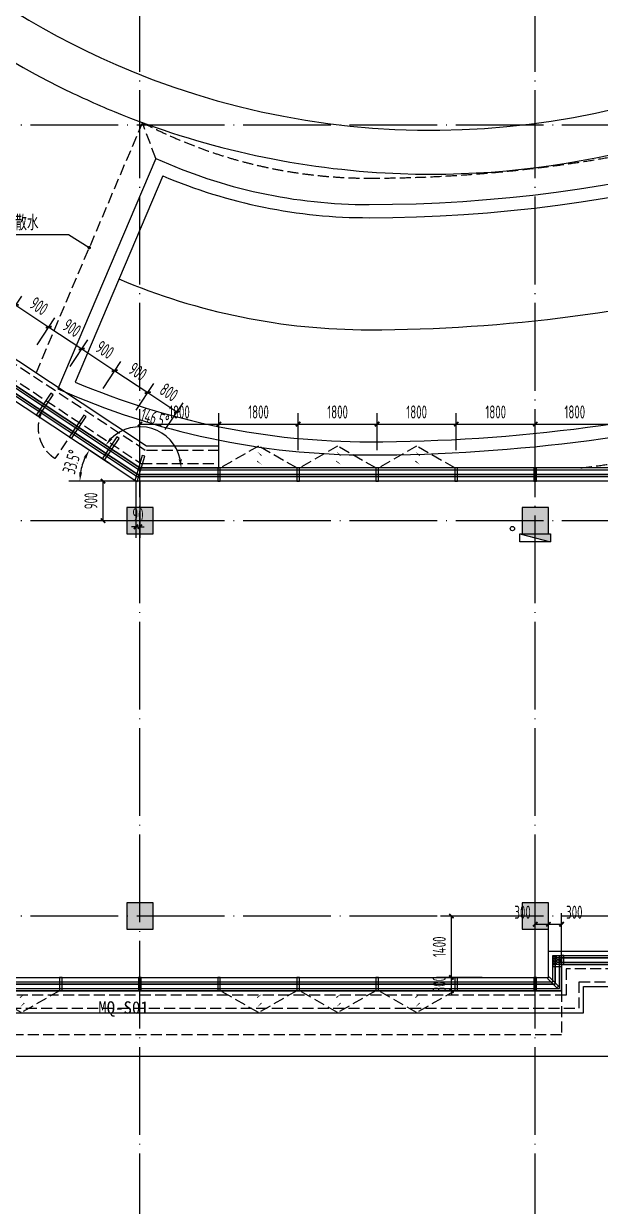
# Model space of a CAD drawing. Extents: x -228436 to 200315, y -41539 to 163917.
# Drawn here: x 9853 to 22981, y -6608 to 20314 of the extents above; entities that cross this region are included whole.
import ezdxf

# ---------------------------------------------------------------- set-up
doc = ezdxf.new("R2010")
doc.units = 0
doc.header["$LTSCALE"] = 1000
doc.header["$MEASUREMENT"] = 0
for name, pattern in [('13#楼幕墙$0$DASH', [0.35, 0.25, -0.1]), ('X-104 13#平面$0$109 3#平面$0$DASH', [0.35, 0.25, -0.1]), ('X-104 13#平面$0$ACAD_ISO05W100', [34, 24, -3, 0.5, -3, 0.5, -3]), ('X-104 13#平面$0$DASH', [0.35, 0.25, -0.1]), ('X-104 13#平面$0$DOTE', [2.42, 2, -0.2, 0.02, -0.2])]:
    doc.linetypes.add(name, pattern=pattern)
for name, color, linetype in [('01-标注_尺寸', 124, 'Continuous'), ('13#楼幕墙$0$A-C_幕墙龙骨', 133, 'Continuous'), ('13#楼幕墙$0$A-C_玻璃幕墙', 140, 'Continuous'), ('13#楼幕墙$0$A-C_窗', 140, 'Continuous'), ('PUB_HATCH', 8, 'Continuous'), ('PUB_WALL', 9, 'Continuous'), ('X-104 13#平面$0$01-标注_符号', 200, 'Continuous'), ('X-104 13#平面$0$02-TEXT_标注', 130, 'Continuous'), ('X-104 13#平面$0$A-C_玻璃幕墙', 140, 'Continuous'), ('X-104 13#平面$0$A-O_散水', 134, 'Continuous'), ('X-104 13#平面$0$A-TECH_水', 3, 'Continuous'), ('X-104 13#平面$0$A-TECH_结构', 21, 'Continuous'), ('X-104 13#平面$0$A_AXIS-轴线', 36, 'X-104 13#平面$0$DOTE'), ('X-104 13#平面$0$A_STR-砼柱', 51, 'Continuous'), ('X-104 13#平面$0$M-场地 车库入口', 41, 'Continuous'), ('X-104 13#平面$0$M-绿化 首层轮廓', 197, 'Continuous'), ('X-104 13#平面$0$M-道路 边线', 151, 'Continuous')]:
    doc.layers.add(name, color=color, linetype=linetype)
doc.layers.add('X-104 13#平面$0$000套内', color=226, linetype='Continuous', lineweight=30, plot=False)
doc.styles.add('_TCH_DIM_T3', font='ros1.shx', dxfattribs={"width": 0.705882, "bigfont": 'jd.shx'})
doc.styles.add('X-104 13#平面$0$_TCH_AXIS', font='STXIHEI_0.TTF', dxfattribs={"width": 0.75})
doc.styles.add('X-104 13#平面$0$_TCH_DIM', font='ros1.shx', dxfattribs={"width": 0.8, "bigfont": 'jd.shx'})
doc.dimstyles.new('_TCH_ARCH&&100', dxfattribs={"dimtxt": 297.5, "dimasz": 100, "dimexe": 250, "dimexo": 300, "dimgap": 126.25, "dimtad": 1, "dimdec": 0, "dimzin": 0, "dimdsep": 46, "dimtxsty": '_TCH_DIM_T3', "dimblk": 'ARCHTICK', "dimcen": 0.09, "dimclrt": 7, "dimazin": 2, "dimtfac": 1, "dimtdec": 0, "dimtix": 1, "dimtmove": 2, "dimatfit": 3, "dimfxl": 0, "dimtolj": 1, "dimtzin": 0, "dimarcsym": 0})
doc.dimstyles.new('_TCH_ARROW&&100', dxfattribs={"dimtxt": 297.5, "dimasz": 200, "dimexe": 250, "dimexo": 300, "dimgap": 100, "dimtad": 1, "dimdec": 0, "dimzin": 0, "dimdsep": 46, "dimtxsty": '_TCH_DIM_T3', "dimcen": 0.09, "dimclrt": 7, "dimazin": 2, "dimtfac": 1, "dimtdec": 0, "dimtix": 1, "dimtmove": 2, "dimatfit": 3, "dimfxl": 0, "dimtolj": 1, "dimtzin": 0, "dimarcsym": 0})

# ---------------------------------------------------------------- blocks, each defined once
blk = doc.blocks.new('X-104 13#平面$0$轴网')
at = {"layer": 'X-104 13#平面$0$A_AXIS-轴线', "linetype": 'X-104 13#平面$0$DOTE'}
for p, q in [((12500, -7401), (12500, 24620.3)), ((21500, -7401), (21500, 24620.3)), ((60408.4, 18000), (-2925, 18000)), ((60408.4, 9000), (-2925, 9000)), ((60408.4, 0), (-2925, 0))]:
    blk.add_line(p, q, dxfattribs=at)
blk = doc.blocks.new('13#楼幕墙$0$A$C62EA228A')
at = {"linetype": '13#楼幕墙$0$DASH'}
blk.add_lwpolyline([(10, -300), (-860, -797), (-1730, -300)], dxfattribs=at)
at = {"layer": '13#楼幕墙$0$A-C_玻璃幕墙', "color": 1}
blk.add_lwpolyline([(-889, -674, 0, 25, 0), (-792, -580, 0, 0, 0), (-890, -456, 25, 0, 0), (-786, -374, 0, 0, 0)], format="xyseb", dxfattribs=at)
blk = doc.blocks.new('13#楼幕墙$0$$LinePat$岩棉板')
at = {"color": 0}
for p, q in [((0, -17), (12, -67)), ((12, -67), (24, -17))]:
    blk.add_line(p, q, dxfattribs=at)
for centre, start, end in [((12, -17), 0, 180), ((0, -67), 270, 0), ((24, -67), 180, 270)]:
    blk.add_arc(centre, 12, start, end, dxfattribs=at)
at = {"layer": 'Defpoints'}
blk.add_point((0, 0), dxfattribs=at)
at = {"layer": 'Defpoints', "color": 0}
blk.add_point((24, -84), dxfattribs=at)
blk = doc.blocks.new('*U122')
for points in [[(150, 150), (150, 200), (0, 200), (0, 0), (150, 0)], [(150, 0), (200, 0), (200, 150), (150, 150)]]:
    blk.add_lwpolyline(points)
at = {"color": 8, "yscale": 1.782568518697715, "zscale": 1.782568518697715}
for p, xscale, rotation in [((150, 200), 2.083333331596957, 270), ((150, 150), 2.083333331596957, 270), ((150, 100), 2.083333331596957, 270), ((150, 50), 2.083333331596957, 270), ((200, 0), 2.083333331595706, 180)]:
    blk.add_blockref('13#楼幕墙$0$$LinePat$岩棉板', p, dxfattribs=dict(at, xscale=xscale, rotation=rotation))
blk = doc.blocks.new('13#楼幕墙$0$A$C19832372')
blk.add_lwpolyline([(-384, -466), (-334, -498), (-8, 5), (-59, 38)], close=True)
blk = doc.blocks.new('13#楼幕墙$0$A$C7A413A1D')
blk.add_lwpolyline([(-70, -300), (-10, -300), (-10, 0), (-70, 0)], close=True)
blk = doc.blocks.new('13#楼幕墙$0$A$C2CD63A88')
at = {"linetype": '13#楼幕墙$0$DASH'}
blk.add_lwpolyline([(-10, 720), (-10, -120)], dxfattribs=at)
blk.add_arc((-10, 720), 840, 270, 360, dxfattribs=at)
blk = doc.blocks.new('13#楼幕墙')
at = {"layer": '13#楼幕墙$0$A-C_幕墙龙骨'}
for points in [[(12381, 9909), (12438, 9891), (12611, 10466), (12554, 10483)], [(22100, -1100), (22150, -1100), (22150, -900), (22100, -900)], [(22100, -1150), (22100, -1100), (21900, -1100), (21900, -1150)], [(21994, -1630), (22030, -1594), (21818, -1382), (21782, -1418)]]:
    blk.add_lwpolyline(points, close=True, dxfattribs=at)
at = {"layer": '13#楼幕墙$0$A-C_玻璃幕墙'}
for p, q in [((12485, 10150), (4478, 15450)), ((12410, 9900), (4402, 15200)), ((12440, 10000), (4432, 15300)), ((38000, 10000), (12440, 10000)), ((37850, 10150), (12485, 10150)), ((38100, 9900), (12410, 9900)), ((21800, -1400), (21800, -800)), ((21800, -800), (52070, -800)), ((21900, -1500), (21900, -900)), ((21900, -900), (52070, -900)), ((22050, -1650), (22050, -1050)), ((22050, -1050), (52070, -1050)), ((5330, -1400), (21800, -1400)), ((5330, -1500), (21900, -1500)), ((5330, -1650), (22050, -1650))]:
    blk.add_line(p, q, dxfattribs=at)
blk.add_lwpolyline([(4493, 15500), (-900, 15500), (-900, -1700), (22100, -1700), (22100, -1100), (58400, -1100), (58400, 18960), (53293, 23245), (37800, 14300), (37800, 10200), (12500, 10200), (4493, 15500)], dxfattribs=at)
at = {"layer": '13#楼幕墙$0$A-C_幕墙龙骨', "rotation": 359.3762617522031}
for p in [(10531, 11863), (11282, 11366), (12032, 10869)]:
    blk.add_blockref('13#楼幕墙$0$A$C19832372', p, dxfattribs=at)
at = {"layer": '13#楼幕墙$0$A-C_幕墙龙骨'}
for p in [(14340, 10200), (16140, 10200), (17940, 10200), (19740, 10200), (21540, 10200), (10740, -1400), (12540, -1400), (14340, -1400), (16140, -1400), (17940, -1400), (19740, -1400), (21540, -1400)]:
    blk.add_blockref('13#楼幕墙$0$A$C7A413A1D', p, dxfattribs=at)
at = {"layer": '13#楼幕墙$0$A-C_玻璃幕墙', "xscale": -1, "rotation": 180}
blk.add_blockref('*U122', (21900, -900), dxfattribs=at)
at = {"layer": '13#楼幕墙$0$A-C_窗', "xscale": -1}
for name, p, rotation in [('13#楼幕墙$0$A$C2CD63A88', (10624, 10518), 326.4999999998761), ('13#楼幕墙$0$A$C62EA228A', (16060, 9900), 180), ('13#楼幕墙$0$A$C62EA228A', (17860, 9900), 180), ('13#楼幕墙$0$A$C62EA228A', (19660, 9900), 180)]:
    blk.add_blockref(name, p, dxfattribs=dict(at, rotation=rotation))
at = {"layer": '13#楼幕墙$0$A-C_窗'}
for p in [(10660, -1400), (16060, -1400), (17860, -1400), (19660, -1400)]:
    blk.add_blockref('13#楼幕墙$0$A$C62EA228A', p, dxfattribs=at)
blk = doc.blocks.new('X-104 13#平面$0$jtrsyt')
at = {"ltscale": 0.02}
for p, q in [((62, 422), (-4493, -3005)), ((0, 0), (-4075, -3066))]:
    blk.add_line(p, q, dxfattribs=at)
for centre, radius, start, end in [((9589, 7215), 11700, 215.4896, 239.9998), ((9589, 7215), 12000, 216.9589, 239.9998), ((9589, 7215), 14550, 216.9589, 239.9998), ((20030, 25300), 32583, 239.9998, 270), ((9589, 7215), 17400, 215.971, 239.9998), ((9589, 7215), 17100, 216.9589, 239.9998), ((20030, 25300), 32883, 239.9998, 270), ((20030, 25300), 35433, 239.9998, 270), ((20030, 25300), 37983, 239.9998, 270), ((20030, 25300), 38283, 239.9998, 270)]:
    blk.add_arc(centre, radius, start, end, dxfattribs=at)
blk = doc.blocks.new('X-104 13#平面$0$$TwtSys$00000434')
for p, q in [((-0.5, 0.5), (-0.5, -0.5)), ((-0.5, -0.5), (0.5, 0.5)), ((0.5, 0.5), (-0.5, 0.5)), ((0.5, -0.5), (0.5, 0.5)), ((-0.5, -0.5), (0.5, -0.5))]:
    blk.add_line(p, q)
blk.add_solid([(0.5, -0.5), (0.5, 0.5), (-0.5, -0.5)])
blk = doc.blocks.new('X-104 13#平面$0$A$C55540B70')
at = {"layer": 'X-104 13#平面$0$A-TECH_水'}
blk.add_circle((-36520, 8820), 50, dxfattribs=at)
at = {"layer": 'X-104 13#平面$0$A-TECH_水', "xscale": -700, "yscale": 180, "zscale": 700, "rotation": 180}
blk.add_blockref('X-104 13#平面$0$$TwtSys$00000434', (-36000, 8610), dxfattribs=at)
blk = doc.blocks.new('X-104 13#平面$0$A$C0BB3323F')
at = {"layer": 'Defpoints'}
blk.add_lwpolyline([(59300, 600), (59300, 20660), (54205, 24935), (38700, 16000), (38700, 11900), (13400, 11900), (5393, 17200), (0, 17200), (0, 0), (23000, 0), (23000, 600)], close=True, dxfattribs=at)
at = {"layer": 'X-104 13#平面$0$M-绿化 首层轮廓'}
for p, q in [((12815, 20012), (12815, 20012)), ((24200, -1500), (-1500, -1500))]:
    blk.add_line(p, q, dxfattribs=at)
for centre, radius, start, end in [((20226, 37873), 19341, 213.8613, 243.4185), ((20034, 37588), 19000, 266.8331, 300.0409), ((20034, 37588), 19000, 243.5488, 247.6701), ((20034, 37588), 19000, 247.6701, 266.8331)]:
    blk.add_arc(centre, radius, start, end, dxfattribs=at)
at = {"layer": 'X-104 13#平面$0$M-道路 边线'}
for start, end in [(210.0409, 247.6701), (247.6701, 300.0409)]:
    blk.add_arc((20034, 37588), 18000, start, end, dxfattribs=at)
blk = doc.blocks.new('_FZH')
blk.add_lwpolyline([(-0.5, -0.5), (0.5, -0.5), (0.5, 0.5), (-0.5, 0.5)], close=True)
at = {"layer": 'PUB_HATCH'}
blk.add_solid([(-0.5, -0.5), (0.5, -0.5), (-0.5, 0.5), (0.5, 0.5)], dxfattribs=at)
blk = doc.blocks.new('X-104 13#平面')
at = {"layer": 'PUB_WALL'}
for points in [[(12800, 9300), (12200, 9300), (12240, 9260), (12760, 9260)], [(12200, 9300), (12200, 8700), (12240, 8740), (12240, 9260)], [(12800, 8700), (12800, 9300), (12760, 9260), (12760, 8740)], [(21800, 9300), (21200, 9300), (21240, 9260), (21760, 9260)], [(21200, 9300), (21200, 8700), (21240, 8740), (21240, 9260)], [(21800, 8700), (21800, 9300), (21760, 9260), (21760, 8740)], [(12200, 8700), (12800, 8700), (12760, 8740), (12240, 8740)], [(21200, 8700), (21800, 8700), (21760, 8740), (21240, 8740)], [(12800, 300), (12200, 300), (12240, 260), (12760, 260)], [(12200, 300), (12200, -300), (12240, -260), (12240, 260)], [(12800, -300), (12800, 300), (12760, 260), (12760, -260)], [(21800, 300), (21200, 300), (21240, 260), (21760, 260)], [(21200, 300), (21200, -300), (21240, -260), (21240, 260)], [(21800, -300), (21800, 300), (21760, 260), (21760, -260)], [(12200, -300), (12800, -300), (12760, -260), (12240, -260)], [(21200, -300), (21800, -300), (21760, -260), (21240, -260)]]:
    blk.add_hatch(color=256, dxfattribs=at).paths.add_polyline_path(points)
at = {"layer": 'X-104 13#平面$0$000套内'}
blk.add_lwpolyline([(7100, -1550), (21950, -1550), (21950, -950), (48400, -950), (48400, 11050), (53400, 11050), (53400, 18100), (58250, 18100), (58250, 18890), (53289.1, 23052.7), (37950, 14213.3), (37950, 10050), (12454.9, 10050), (4447.4, 15350), (4100, 15350), (4100, 6300), (7100, 6300), (7100, -1550)], dxfattribs=at)
at = {"layer": 'X-104 13#平面$0$01-标注_符号'}
for p, q in [((10870.5, 15503.9), (9558.6, 15503.9)), ((11345.8, 15214.3), (10870.5, 15503.9))]:
    blk.add_line(p, q, dxfattribs=at)
at = {"layer": 'X-104 13#平面$0$01-标注_符号', "const_width": 40}
blk.add_lwpolyline([(11362.8, 15203.9, 1), (11328.7, 15224.7, 1)], format="xyb", close=True, dxfattribs=at)
at = {"layer": 'X-104 13#平面$0$A-C_玻璃幕墙', "linetype": 'X-104 13#平面$0$DASH'}
blk.add_lwpolyline([(22100, -1700), (22100, -2700), (-900, -2700), (-900, -1700)], dxfattribs=at)
at = {"layer": 'X-104 13#平面$0$A-O_散水', "linetype": 'X-104 13#平面$0$109 3#平面$0$DASH'}
for points in [[(38135.7, 22616.7), (37685.2, 23395.8), (33703.1, 21092.9, -0.1316535), (17714.7, 16796.6, -0.1214187), (12555.5, 18064.3), (10136, 12364.3)], [(40688.9, 18201.8), (41139.5, 17422.7), (37157.4, 15119.8, -0.1001589), (22540.1, 10200, -0.1001589)]]:
    blk.add_lwpolyline(points, format="xyb", dxfattribs=at)
at = {"layer": 'X-104 13#平面$0$A-O_散水'}
for points in [[(1400, -2200), (1400, -1700), (-900, -1700), (-900, 7700), (-5400, 7700), (-5400, 17700), (-600, 17700), (-600, 15500), (4492.6, 15500), (12500, 10200), (14300, 10200), (14300, 10700), (12650.5, 10700), (4643.1, 16000), (-100, 16000), (-100, 18200), (-5900, 18200), (-5900, 7200), (-1400, 7200), (-1400, -2200)], [(51800, -1600), (51800, -1100), (22100, -1100), (22100, -1700), (5600, -1700), (5600, -2200), (22600, -2200), (22600, -1600)]]:
    blk.add_lwpolyline(points, close=True, dxfattribs=at)
at = {"layer": 'X-104 13#平面$0$A-O_散水', "linetype": 'X-104 13#平面$0$DASH'}
for points in [[(1300, -2100), (1300, -1800), (-1000, -1800), (-1000, 7600), (-5500, 7600), (-5500, 17800), (-500, 17800), (-500, 15600), (4522.7, 15600), (12530.1, 10300), (14300, 10300), (14300, 10600), (12620.4, 10600), (4613, 15900), (-200, 15900), (-200, 18100), (-5800, 18100), (-5800, 7300), (-1300, 7300), (-1300, -2100)], [(51700, -1500), (51700, -1200), (22200, -1200), (22200, -1800), (5700, -1800), (5700, -2100), (22500, -2100), (22500, -1500)]]:
    blk.add_lwpolyline(points, close=True, dxfattribs=at)
at = {"layer": 'X-104 13#平面$0$A-O_散水', "linetype": 'X-104 13#平面$0$109 3#平面$0$DASH'}
blk.add_lwpolyline([(12860.6, 17247.4), (12555.5, 18064.3)], dxfattribs=at)
at = {"layer": 'X-104 13#平面$0$A-TECH_结构'}
blk.add_lwpolyline([(58350, -1050), (58350, 18936.6), (53287.9, 23184.2), (37850, 14271.1), (37850, 10150), (12485, 10150), (4477.5, 15450), (-850, 15450), (-850, -1650), (22050, -1650), (22050, -1050)], close=True, dxfattribs=at)
for name, p in [('X-104 13#平面$0$A$C55540B70', (57500, 0)), ('X-104 13#平面$0$A$C0BB3323F', (-900, -1700)), ('X-104 13#平面$0$轴网', (0, 0))]:
    blk.add_blockref(name, p)
blk.add_blockref('13#楼幕墙', (0, 0), dxfattribs=at)
at = {"layer": 'X-104 13#平面$0$A_STR-砼柱', "xscale": 600, "yscale": 600, "zscale": 600}
for p in [(12500, 9000), (21500, 9000), (12500, 0), (21500, 0)]:
    blk.add_blockref('_FZH', p, dxfattribs=at)
at = {"layer": 'X-104 13#平面$0$M-场地 车库入口', "ltscale": 200, "rotation": 30.04109946673724}
blk.add_blockref('X-104 13#平面$0$jtrsyt', (13018, 16850.5), dxfattribs=at)
at = {"layer": 'X-104 13#平面$0$02-TEXT_标注', "style": 'X-104 13#平面$0$_TCH_DIM', "width": 0.8}
blk.add_text('散水', height=347.29, dxfattribs=at).set_placement((9663.6, 15608.9))
at = {"layer": 'X-104 13#平面$0$02-TEXT_标注', "linetype": 'X-104 13#平面$0$ACAD_ISO05W100', "style": 'X-104 13#平面$0$_TCH_AXIS'}
blk.add_text('MQ-S01', height=281.25, dxfattribs=at).set_placement((11553, -2221.5))
blk = doc.blocks.new('_ArchTick')
at = {"color": 0, "linetype": 'ByBlock', "const_width": 0.4}
blk.add_lwpolyline([(-0.5, -0.5), (0.5, 0.5)], dxfattribs=at)
blk = doc.blocks.new('*D237')
at = {"layer": '01-标注_尺寸', "color": 0, "lineweight": -2, "transparency": 16777216}
for p, q in [((21500, 10606), (21500, 11449)), ((23300, 10606), (23300, 11449)), ((21500, 11199), (23300, 11199))]:
    blk.add_line(p, q, dxfattribs=at)
at = {"layer": 'Defpoints', "color": 0, "transparency": 16777216}
for p in [(23300, 11199), (21500, 10306), (23300, 10306)]:
    blk.add_point(p, dxfattribs=at)
at = {"layer": '01-标注_尺寸', "color": 0, "lineweight": -2, "transparency": 16777216, "xscale": 100, "yscale": 100, "zscale": 100, "rotation": 180}
blk.add_blockref('_ArchTick', (21500, 11199), dxfattribs=at)
at = {"layer": '01-标注_尺寸', "color": 0, "lineweight": -2, "transparency": 16777216, "xscale": 100, "yscale": 100, "zscale": 100}
blk.add_blockref('_ArchTick', (23300, 11199), dxfattribs=at)
at = {"layer": '01-标注_尺寸', "color": 7, "transparency": 16777216, "insert": (22400, 11474), "char_height": 297.5, "attachment_point": 5, "style": '_TCH_DIM_T3'}
blk.add_mtext('\\A1;1800', dxfattribs=at)
blk = doc.blocks.new('*D238')
at = {"layer": '01-标注_尺寸', "color": 0, "lineweight": -2, "transparency": 16777216}
for p, q in [((19700, 10606), (19700, 11449)), ((21500, 10606), (21500, 11449)), ((19700, 11199), (21500, 11199))]:
    blk.add_line(p, q, dxfattribs=at)
at = {"layer": 'Defpoints', "color": 0, "transparency": 16777216}
for p in [(21500, 11199), (19700, 10306), (21500, 10306)]:
    blk.add_point(p, dxfattribs=at)
at = {"layer": '01-标注_尺寸', "color": 0, "lineweight": -2, "transparency": 16777216, "xscale": 100, "yscale": 100, "zscale": 100, "rotation": 180}
blk.add_blockref('_ArchTick', (19700, 11199), dxfattribs=at)
at = {"layer": '01-标注_尺寸', "color": 0, "lineweight": -2, "transparency": 16777216, "xscale": 100, "yscale": 100, "zscale": 100}
blk.add_blockref('_ArchTick', (21500, 11199), dxfattribs=at)
at = {"layer": '01-标注_尺寸', "color": 7, "transparency": 16777216, "insert": (20600, 11474), "char_height": 297.5, "attachment_point": 5, "style": '_TCH_DIM_T3'}
blk.add_mtext('\\A1;1800', dxfattribs=at)
blk = doc.blocks.new('*D239')
at = {"layer": '01-标注_尺寸', "color": 0, "lineweight": -2, "transparency": 16777216}
for p, q in [((17900, 10606), (17900, 11449)), ((19700, 10606), (19700, 11449)), ((17900, 11199), (19700, 11199))]:
    blk.add_line(p, q, dxfattribs=at)
at = {"layer": 'Defpoints', "color": 0, "transparency": 16777216}
for p in [(19700, 11199), (17900, 10306), (19700, 10306)]:
    blk.add_point(p, dxfattribs=at)
at = {"layer": '01-标注_尺寸', "color": 0, "lineweight": -2, "transparency": 16777216, "xscale": 100, "yscale": 100, "zscale": 100, "rotation": 180}
blk.add_blockref('_ArchTick', (17900, 11199), dxfattribs=at)
at = {"layer": '01-标注_尺寸', "color": 0, "lineweight": -2, "transparency": 16777216, "xscale": 100, "yscale": 100, "zscale": 100}
blk.add_blockref('_ArchTick', (19700, 11199), dxfattribs=at)
at = {"layer": '01-标注_尺寸', "color": 7, "transparency": 16777216, "insert": (18800, 11474), "char_height": 297.5, "attachment_point": 5, "style": '_TCH_DIM_T3'}
blk.add_mtext('\\A1;1800', dxfattribs=at)
blk = doc.blocks.new('*D240')
at = {"layer": '01-标注_尺寸', "color": 0, "lineweight": -2, "transparency": 16777216}
for p, q in [((16100, 10606), (16100, 11449)), ((17900, 10606), (17900, 11449)), ((16100, 11199), (17900, 11199))]:
    blk.add_line(p, q, dxfattribs=at)
at = {"layer": 'Defpoints', "color": 0, "transparency": 16777216}
for p in [(17900, 11199), (16100, 10306), (17900, 10306)]:
    blk.add_point(p, dxfattribs=at)
at = {"layer": '01-标注_尺寸', "color": 0, "lineweight": -2, "transparency": 16777216, "xscale": 100, "yscale": 100, "zscale": 100, "rotation": 180}
blk.add_blockref('_ArchTick', (16100, 11199), dxfattribs=at)
at = {"layer": '01-标注_尺寸', "color": 0, "lineweight": -2, "transparency": 16777216, "xscale": 100, "yscale": 100, "zscale": 100}
blk.add_blockref('_ArchTick', (17900, 11199), dxfattribs=at)
at = {"layer": '01-标注_尺寸', "color": 7, "transparency": 16777216, "insert": (17000, 11474), "char_height": 297.5, "attachment_point": 5, "style": '_TCH_DIM_T3'}
blk.add_mtext('\\A1;1800', dxfattribs=at)
blk = doc.blocks.new('*D241')
at = {"layer": '01-标注_尺寸', "color": 0, "lineweight": -2, "transparency": 16777216}
for p, q in [((14300, 10606), (14300, 11449)), ((16100, 10606), (16100, 11449)), ((14300, 11199), (16100, 11199))]:
    blk.add_line(p, q, dxfattribs=at)
at = {"layer": 'Defpoints', "color": 0, "transparency": 16777216}
for p in [(16100, 11199), (14300, 10306), (16100, 10306)]:
    blk.add_point(p, dxfattribs=at)
at = {"layer": '01-标注_尺寸', "color": 0, "lineweight": -2, "transparency": 16777216, "xscale": 100, "yscale": 100, "zscale": 100, "rotation": 180}
blk.add_blockref('_ArchTick', (14300, 11199), dxfattribs=at)
at = {"layer": '01-标注_尺寸', "color": 0, "lineweight": -2, "transparency": 16777216, "xscale": 100, "yscale": 100, "zscale": 100}
blk.add_blockref('_ArchTick', (16100, 11199), dxfattribs=at)
at = {"layer": '01-标注_尺寸', "color": 7, "transparency": 16777216, "insert": (15200, 11474), "char_height": 297.5, "attachment_point": 5, "style": '_TCH_DIM_T3'}
blk.add_mtext('\\A1;1800', dxfattribs=at)
blk = doc.blocks.new('*D242')
at = {"layer": '01-标注_尺寸', "color": 0, "lineweight": -2, "transparency": 16777216}
for p, q in [((12500, 10606), (12500, 11449)), ((14300, 10606), (14300, 11449)), ((12500, 11199), (14300, 11199))]:
    blk.add_line(p, q, dxfattribs=at)
at = {"layer": 'Defpoints', "color": 0, "transparency": 16777216}
for p in [(14300, 11199), (12500, 10306), (14300, 10306)]:
    blk.add_point(p, dxfattribs=at)
at = {"layer": '01-标注_尺寸', "color": 0, "lineweight": -2, "transparency": 16777216, "xscale": 100, "yscale": 100, "zscale": 100, "rotation": 180}
blk.add_blockref('_ArchTick', (12500, 11199), dxfattribs=at)
at = {"layer": '01-标注_尺寸', "color": 0, "lineweight": -2, "transparency": 16777216, "xscale": 100, "yscale": 100, "zscale": 100}
blk.add_blockref('_ArchTick', (14300, 11199), dxfattribs=at)
at = {"layer": '01-标注_尺寸', "color": 7, "transparency": 16777216, "insert": (13400, 11474), "char_height": 297.5, "attachment_point": 5, "style": '_TCH_DIM_T3'}
blk.add_mtext('\\A1;1800', dxfattribs=at)
blk = doc.blocks.new('*D336')
at = {"layer": '01-标注_尺寸', "color": 0, "lineweight": -2, "transparency": 16777216}
for p, q in [((21800, -1261), (21800, 63)), ((22100, -1261), (22100, 63)), ((21800, -187), (22100, -187))]:
    blk.add_line(p, q, dxfattribs=at)
at = {"layer": 'Defpoints', "color": 0, "transparency": 16777216}
for p in [(22100, -187), (21800, -1561), (22100, -1561)]:
    blk.add_point(p, dxfattribs=at)
at = {"layer": '01-标注_尺寸', "color": 0, "lineweight": -2, "transparency": 16777216, "xscale": 100, "yscale": 100, "zscale": 100, "rotation": 180}
blk.add_blockref('_ArchTick', (21800, -187), dxfattribs=at)
at = {"layer": '01-标注_尺寸', "color": 0, "lineweight": -2, "transparency": 16777216, "xscale": 100, "yscale": 100, "zscale": 100}
blk.add_blockref('_ArchTick', (22100, -187), dxfattribs=at)
at = {"layer": '01-标注_尺寸', "color": 7, "transparency": 16777216, "insert": (22389, 88), "char_height": 297.5, "attachment_point": 5, "style": '_TCH_DIM_T3'}
blk.add_mtext('\\A1;300', dxfattribs=at)
blk = doc.blocks.new('*D337')
at = {"layer": '01-标注_尺寸', "color": 0, "lineweight": -2, "transparency": 16777216}
for p, q in [((21500, -1261), (21500, 63)), ((21800, -1261), (21800, 63)), ((21500, -187), (21800, -187))]:
    blk.add_line(p, q, dxfattribs=at)
at = {"layer": 'Defpoints', "color": 0, "transparency": 16777216}
for p in [(21800, -187), (21500, -1561), (21800, -1561)]:
    blk.add_point(p, dxfattribs=at)
at = {"layer": '01-标注_尺寸', "color": 0, "lineweight": -2, "transparency": 16777216, "xscale": 100, "yscale": 100, "zscale": 100, "rotation": 180}
blk.add_blockref('_ArchTick', (21500, -187), dxfattribs=at)
at = {"layer": '01-标注_尺寸', "color": 0, "lineweight": -2, "transparency": 16777216, "xscale": 100, "yscale": 100, "zscale": 100}
blk.add_blockref('_ArchTick', (21800, -187), dxfattribs=at)
at = {"layer": '01-标注_尺寸', "color": 7, "transparency": 16777216, "insert": (21211, 88), "char_height": 297.5, "attachment_point": 5, "style": '_TCH_DIM_T3'}
blk.add_mtext('\\A1;300', dxfattribs=at)
blk = doc.blocks.new('*D338')
at = {"layer": '01-标注_尺寸', "color": 0, "lineweight": -2, "transparency": 16777216}
for p, q in [((12410, 9900), (11410, 9900)), ((11660, 9000), (11660, 9900)), ((12410, 9000), (11410, 9000))]:
    blk.add_line(p, q, dxfattribs=at)
at = {"layer": 'Defpoints', "color": 0, "transparency": 16777216}
for p in [(11660, 9900), (12710, 9900), (12710, 9000)]:
    blk.add_point(p, dxfattribs=at)
at = {"layer": '01-标注_尺寸', "color": 0, "lineweight": -2, "transparency": 16777216, "xscale": 100, "yscale": 100, "zscale": 100}
for p, rotation in [((11660, 9900), 90), ((11660, 9000), 270)]:
    blk.add_blockref('_ArchTick', p, dxfattribs=dict(at, rotation=rotation))
at = {"layer": '01-标注_尺寸', "color": 7, "transparency": 16777216, "insert": (11385, 9450), "char_height": 297.5, "attachment_point": 5, "rotation": 90, "style": '_TCH_DIM_T3'}
blk.add_mtext('\\A1;900', dxfattribs=at)
blk = doc.blocks.new('*D344')
at = {"layer": '01-标注_尺寸', "color": 0, "lineweight": -2, "transparency": 16777216}
for p, q in [((12410, 9900), (12410, 8610)), ((12500, 9900), (12500, 8610)), ((12410, 8860), (12310, 8860)), ((12410, 8860), (12500, 8860)), ((12500, 8860), (12600, 8860))]:
    blk.add_line(p, q, dxfattribs=at)
at = {"layer": 'Defpoints', "color": 0, "transparency": 16777216}
for p in [(12410, 10200), (12500, 10200), (12500, 8860)]:
    blk.add_point(p, dxfattribs=at)
at = {"layer": '01-标注_尺寸', "color": 0, "lineweight": -2, "transparency": 16777216, "xscale": 100, "yscale": 100, "zscale": 100}
blk.add_blockref('_ArchTick', (12410, 8860), dxfattribs=at)
at = {"layer": '01-标注_尺寸', "color": 0, "lineweight": -2, "transparency": 16777216, "xscale": 100, "yscale": 100, "zscale": 100, "rotation": 180}
blk.add_blockref('_ArchTick', (12500, 8860), dxfattribs=at)
at = {"layer": '01-标注_尺寸', "color": 7, "transparency": 16777216, "insert": (12455, 9135), "char_height": 297.5, "attachment_point": 5, "style": '_TCH_DIM_T3'}
blk.add_mtext('\\A1;90', dxfattribs=at)
blk = doc.blocks.new('*D358')
at = {"layer": '01-标注_尺寸', "color": 0, "lineweight": -2, "transparency": 16777216}
for p, q in [((11819, 10291), (11137, 10742)), ((11701, 9900), (10884, 9900))]:
    blk.add_line(p, q, dxfattribs=at)
blk.add_arc((12410, 9900), 1276, 155.492, 171.008, dxfattribs=at)
at = {"layer": '01-标注_尺寸', "color": 0, "transparency": 16777216}
for points in [[(11220, 10445), (11278, 10413), (11346, 10604)], [(11183, 10097), (11116, 10102), (11134, 9900)]]:
    blk.add_solid(points, dxfattribs=at)
at = {"layer": 'Defpoints', "color": 0, "transparency": 16777216}
for p in [(11230, 10385), (12069, 10126), (12001, 9900), (12410, 9900)]:
    blk.add_point(p, dxfattribs=at)
at = {"layer": '01-标注_尺寸', "color": 7, "transparency": 16777216, "insert": (10950, 10339), "char_height": 297.5, "attachment_point": 5, "rotation": 73.25, "style": '_TCH_DIM_T3'}
blk.add_mtext('\\A1;33.5°', dxfattribs=at)
blk = doc.blocks.new('*D359')
at = {"layer": '01-标注_尺寸', "color": 0, "lineweight": -2, "transparency": 16777216}
for p, q in [((19590, -1400), (19590, -1300)), ((20289, -1400), (19340, -1400)), ((19590, -1700), (19590, -1400)), ((20289, -1700), (19340, -1700)), ((19590, -1700), (19590, -1800))]:
    blk.add_line(p, q, dxfattribs=at)
at = {"layer": 'Defpoints', "color": 0, "transparency": 16777216}
for p in [(19590, -1400), (20589, -1400), (20589, -1700)]:
    blk.add_point(p, dxfattribs=at)
at = {"layer": '01-标注_尺寸', "color": 0, "lineweight": -2, "transparency": 16777216, "xscale": 100, "yscale": 100, "zscale": 100}
for p, rotation in [((19590, -1400), 270), ((19590, -1700), 90)]:
    blk.add_blockref('_ArchTick', p, dxfattribs=dict(at, rotation=rotation))
at = {"layer": '01-标注_尺寸', "color": 7, "transparency": 16777216, "insert": (19315, -1550), "char_height": 297.5, "attachment_point": 5, "rotation": 90, "style": '_TCH_DIM_T3'}
blk.add_mtext('\\A1;300', dxfattribs=at)
blk = doc.blocks.new('*D360')
at = {"layer": '01-标注_尺寸', "color": 0, "lineweight": -2, "transparency": 16777216}
for p, q in [((20289, 0), (19340, 0)), ((19590, -1400), (19590, 0)), ((20289, -1400), (19340, -1400))]:
    blk.add_line(p, q, dxfattribs=at)
at = {"layer": 'Defpoints', "color": 0, "transparency": 16777216}
for p in [(19590, 0), (20589, 0), (20589, -1400)]:
    blk.add_point(p, dxfattribs=at)
at = {"layer": '01-标注_尺寸', "color": 0, "lineweight": -2, "transparency": 16777216, "xscale": 100, "yscale": 100, "zscale": 100}
for p, rotation in [((19590, 0), 90), ((19590, -1400), 270)]:
    blk.add_blockref('_ArchTick', p, dxfattribs=dict(at, rotation=rotation))
at = {"layer": '01-标注_尺寸', "color": 7, "transparency": 16777216, "insert": (19315, -700), "char_height": 297.5, "attachment_point": 5, "rotation": 90, "style": '_TCH_DIM_T3'}
blk.add_mtext('\\A1;1400', dxfattribs=at)
blk = doc.blocks.new('*D462')
at = {"layer": '01-标注_尺寸', "color": 0, "lineweight": -2, "transparency": 16777216}
for p, q in [((12411, 11514), (12815, 12124)), ((12677, 11916), (13344, 11474)), ((13078, 11073), (13482, 11683))]:
    blk.add_line(p, q, dxfattribs=at)
at = {"layer": 'Defpoints', "color": 0, "transparency": 16777216}
for p in [(13344, 11474), (12245, 11264), (12912, 10822)]:
    blk.add_point(p, dxfattribs=at)
at = {"layer": '01-标注_尺寸', "color": 0, "lineweight": -2, "transparency": 16777216, "xscale": 100, "yscale": 100, "zscale": 100}
for p, rotation in [((12677, 11916), 146.4999999999999), ((13344, 11474), 326.4999999999999)]:
    blk.add_blockref('_ArchTick', p, dxfattribs=dict(at, rotation=rotation))
at = {"layer": '01-标注_尺寸', "color": 7, "transparency": 16777216, "insert": (13162, 11924), "char_height": 297.5, "attachment_point": 5, "rotation": 326.5, "style": '_TCH_DIM_T3'}
blk.add_mtext('\\A1;800', dxfattribs=at)
blk = doc.blocks.new('*D463')
at = {"layer": '01-标注_尺寸', "color": 0, "lineweight": -2, "transparency": 16777216}
for p, q in [((11660, 12011), (12064, 12621)), ((11926, 12413), (12677, 11916)), ((12411, 11514), (12815, 12124))]:
    blk.add_line(p, q, dxfattribs=at)
at = {"layer": 'Defpoints', "color": 0, "transparency": 16777216}
for p in [(12677, 11916), (11495, 11760), (12245, 11264)]:
    blk.add_point(p, dxfattribs=at)
at = {"layer": '01-标注_尺寸', "color": 0, "lineweight": -2, "transparency": 16777216, "xscale": 100, "yscale": 100, "zscale": 100}
for p, rotation in [((11926, 12413), 146.4999999999999), ((12677, 11916), 326.4999999999999)]:
    blk.add_blockref('_ArchTick', p, dxfattribs=dict(at, rotation=rotation))
at = {"layer": '01-标注_尺寸', "color": 7, "transparency": 16777216, "insert": (12453, 12394), "char_height": 297.5, "attachment_point": 5, "rotation": 326.5, "style": '_TCH_DIM_T3'}
blk.add_mtext('\\A1;900', dxfattribs=at)
blk = doc.blocks.new('*D464')
at = {"layer": '01-标注_尺寸', "color": 0, "lineweight": -2, "transparency": 16777216}
for p, q in [((10910, 12507), (11314, 13118)), ((11176, 12909), (11926, 12413)), ((11660, 12011), (12064, 12621))]:
    blk.add_line(p, q, dxfattribs=at)
at = {"layer": 'Defpoints', "color": 0, "transparency": 16777216}
for p in [(11926, 12413), (10744, 12257), (11495, 11760)]:
    blk.add_point(p, dxfattribs=at)
at = {"layer": '01-标注_尺寸', "color": 0, "lineweight": -2, "transparency": 16777216, "xscale": 100, "yscale": 100, "zscale": 100}
for p, rotation in [((11176, 12909), 146.4999999999999), ((11926, 12413), 326.4999999999999)]:
    blk.add_blockref('_ArchTick', p, dxfattribs=dict(at, rotation=rotation))
at = {"layer": '01-标注_尺寸', "color": 7, "transparency": 16777216, "insert": (11703, 12890), "char_height": 297.5, "attachment_point": 5, "rotation": 326.5, "style": '_TCH_DIM_T3'}
blk.add_mtext('\\A1;900', dxfattribs=at)
blk = doc.blocks.new('*D465')
at = {"layer": '01-标注_尺寸', "color": 0, "lineweight": -2, "transparency": 16777216}
for p, q in [((10159, 13004), (10563, 13615)), ((10425, 13406), (11176, 12909)), ((10910, 12507), (11314, 13118))]:
    blk.add_line(p, q, dxfattribs=at)
at = {"layer": 'Defpoints', "color": 0, "transparency": 16777216}
for p in [(9994, 12754), (11176, 12909), (10744, 12257)]:
    blk.add_point(p, dxfattribs=at)
at = {"layer": '01-标注_尺寸', "color": 0, "lineweight": -2, "transparency": 16777216, "xscale": 100, "yscale": 100, "zscale": 100}
for p, rotation in [((10425, 13406), 146.4999999999999), ((11176, 12909), 326.4999999999999)]:
    blk.add_blockref('_ArchTick', p, dxfattribs=dict(at, rotation=rotation))
at = {"layer": '01-标注_尺寸', "color": 7, "transparency": 16777216, "insert": (10952, 13387), "char_height": 297.5, "attachment_point": 5, "rotation": 326.5, "style": '_TCH_DIM_T3'}
blk.add_mtext('\\A1;900', dxfattribs=at)
blk = doc.blocks.new('*D466')
at = {"layer": '01-标注_尺寸', "color": 0, "lineweight": -2, "transparency": 16777216}
for p, q in [((9409, 13501), (9813, 14111)), ((9675, 13903), (10425, 13406)), ((10159, 13004), (10563, 13615))]:
    blk.add_line(p, q, dxfattribs=at)
at = {"layer": 'Defpoints', "color": 0, "transparency": 16777216}
for p in [(9243, 13251), (10425, 13406), (9994, 12754)]:
    blk.add_point(p, dxfattribs=at)
at = {"layer": '01-标注_尺寸', "color": 0, "lineweight": -2, "transparency": 16777216, "xscale": 100, "yscale": 100, "zscale": 100}
for p, rotation in [((9675, 13903), 146.4999999999999), ((10425, 13406), 326.4999999999999)]:
    blk.add_blockref('_ArchTick', p, dxfattribs=dict(at, rotation=rotation))
at = {"layer": '01-标注_尺寸', "color": 7, "transparency": 16777216, "insert": (10202, 13884), "char_height": 297.5, "attachment_point": 5, "rotation": 326.5, "style": '_TCH_DIM_T3'}
blk.add_mtext('\\A1;900', dxfattribs=at)
blk = doc.blocks.new('*D629')
at = {"layer": '01-标注_尺寸', "color": 0, "lineweight": -2, "transparency": 16777216}
for p, q in [((12037, 10506), (11510, 10856)), ((13055, 10200), (13688, 10200))]:
    blk.add_line(p, q, dxfattribs=at)
blk.add_arc((12500, 10200), 938, 12.2443, 134.2557, dxfattribs=at)
at = {"layer": '01-标注_尺寸', "color": 0, "transparency": 16777216}
for points in [[(11871, 10850), (11820, 10893), (11718, 10718)], [(13449, 10402), (13383, 10395), (13438, 10200)]]:
    blk.add_solid(points, dxfattribs=at)
at = {"layer": 'Defpoints', "color": 0, "transparency": 16777216}
for p in [(13117, 10906), (12287, 10341), (12500, 10200), (12755, 10200)]:
    blk.add_point(p, dxfattribs=at)
at = {"layer": '01-标注_尺寸', "color": 7, "transparency": 16777216, "insert": (12842, 11336), "char_height": 297.5, "attachment_point": 5, "rotation": 343.25, "style": '_TCH_DIM_T3'}
blk.add_mtext('\\A1;146.5°', dxfattribs=at)

msp = doc.modelspace()

# ---------------------------------------------------------------- block references
msp.add_blockref('X-104 13#平面', (0, 0))

# ---------------------------------------------------------------- dimensions: what is measured, and where the dimension line sits
at = {"layer": '01-标注_尺寸'}
for p1, p2, distance, picture, middle in [((9243.1, 13250.7), (9993.6, 12754), 782, '*D466', (10201.7, 13883.7)), ((9993.6, 12754), (10744.1, 12257.2), 782, '*D465', (10952.2, 13387)), ((10744.1, 12257.2), (11494.6, 11760.5), 782, '*D464', (11702.7, 12890.3)), ((11494.6, 11760.5), (12245.1, 11263.7), 782, '*D463', (12453.2, 12393.5)), ((12245.1, 11263.7), (12911.9, 10822.4), 782, '*D462', (13161.9, 11924.4)), ((12500, 10305.8), (14300, 10305.8), 893.4, '*D242', (13400, 11474.1)), ((14300, 10305.8), (16100, 10305.8), 893.4, '*D241', (15200, 11474.1)), ((16100, 10305.8), (17900, 10305.8), 893.4, '*D240', (17000, 11474.1)), ((17900, 10305.8), (19700, 10305.8), 893.4, '*D239', (18800, 11474.1)), ((19700, 10305.8), (21500, 10305.8), 893.4, '*D238', (20600, 11474.1)), ((21500, 10305.8), (23300, 10305.8), 893.4, '*D237', (22400, 11474.1)), ((12709.7, 9000), (12709.7, 9900), 1049.8, '*D338', (11384.9, 9450)), ((12409.7, 10200), (12500, 10200), -1339.8, '*D344', (12454.9, 9135.2)), ((20589, -1400), (20589, 0), 998.8, '*D360', (19315.3, -700)), ((20589, -1700), (20589, -1400), 998.8, '*D359', (19315.3, -1550))]:
    dim = msp.add_aligned_dim(p1=p1, p2=p2, distance=distance, dimstyle='_TCH_ARCH&&100', dxfattribs=at)
    dim.commit()
    dim.dimension.update_dxf_attribs({"geometry": picture, "text_midpoint": middle})
for base, center, p1, p2, picture, middle in [((13117.2139, 10905.866), (12500, 10200), (12755.1396, 10200), (12287.2427, 10340.821), '*D629', (12841.9179, 11336.069)), ((11229.7, 10384.8), (12409.7, 9900), (12068.8, 10125.6), (12000.9, 9900), '*D358', (10950, 10339.3))]:
    dim = msp.add_angular_dim_3p(base=base, center=center, p1=p1, p2=p2, dimstyle='_TCH_ARROW&&100', dxfattribs=at)
    dim.commit()
    dim.dimension.update_dxf_attribs({"geometry": picture, "text_midpoint": middle})
for base, p1, p2, picture, middle in [((21800, -187), (21500, -1560.8), (21800, -1560.8), '*D337', (21211, 88)), ((22100, -187), (21800, -1560.8), (22100, -1560.8), '*D336', (22389, 88))]:
    dim = msp.add_linear_dim(base=base, p1=p1, p2=p2, angle=0, dimstyle='_TCH_ARCH&&100', dxfattribs=at)
    dim.commit()
    dim.dimension.update_dxf_attribs({"geometry": picture, "text_midpoint": middle, "dimtype": 161})

doc.saveas('drawing.dxf')
